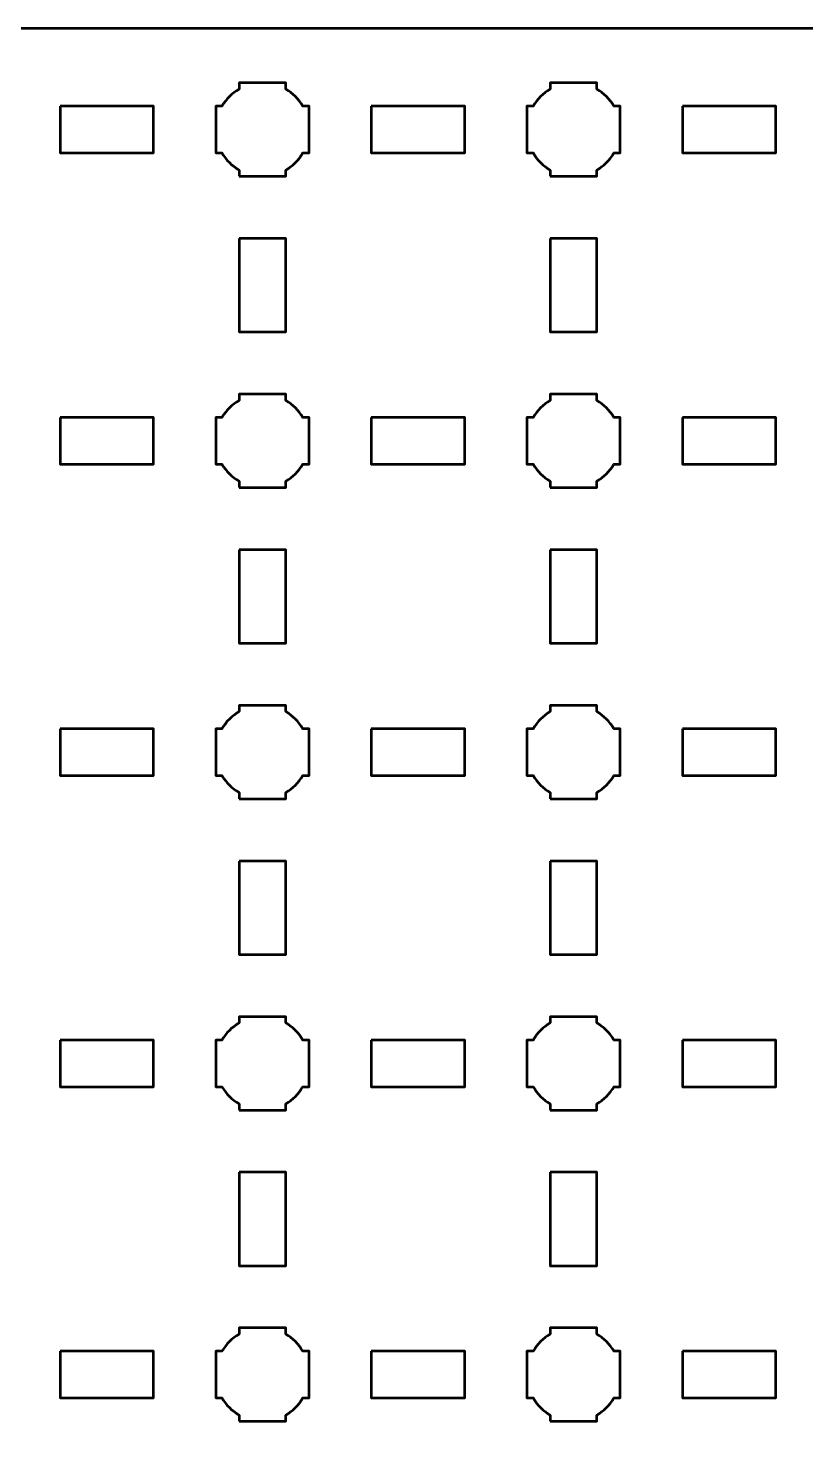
# Model space of a CAD drawing. Header units: centimetres. Extents: x -19.6 to 19.7, y -17.7 to 17.7.
# Drawn here: x 5.5 to 10.49, y 8.52 to 17.65 of the extents above; entities that cross this region are included whole.
import ezdxf

# ---------------------------------------------------------------- set-up
doc = ezdxf.new("R2010")
doc.units = ezdxf.units.CM
doc.header["$MEASUREMENT"] = 0
doc.layers.add('Layer 1', color=7, linetype='Continuous')

msp = doc.modelspace()

# ---------------------------------------------------------------- linework, layer by layer
at = {"layer": 'Layer 1', "lineweight": 53}
for points, knots in [([(-19.14991, 17.65006), (-19.14991, 17.65006), (19.15005, 17.65006), (19.15005, 17.65006), (19.15005, 17.65006), (19.42701, 17.65006), (19.65001, 17.42696), (19.65001, 17.14996), (19.65001, 17.14996), (19.65001, 17.14996), (19.65001, -17.14995), (19.65001, -17.14995), (19.65001, -17.14995), (19.65001, -17.42692), (19.42701, -17.65005), (19.15005, -17.65005), (19.15005, -17.65005), (19.15005, -17.65005), (-19.14991, -17.65005), (-19.14991, -17.65005), (-19.14991, -17.65005), (-19.42691, -17.65005), (-19.65, -17.42692), (-19.65, -17.14995), (-19.65, -17.14995), (-19.65, -17.14995), (-19.65, 17.14996), (-19.65, 17.14996), (-19.65, 17.14996), (-19.65, 17.42696), (-19.42691, 17.65006), (-19.14991, 17.65006)], [0, 0, 0, 0, 0.125, 0.125, 0.125, 0.125, 0.25, 0.25, 0.25, 0.25, 0.375, 0.375, 0.375, 0.375, 0.5, 0.5, 0.5, 0.5, 0.625, 0.625, 0.625, 0.625, 0.75, 0.75, 0.75, 0.75, 0.875, 0.875, 0.875, 0.875, 1, 1, 1, 1]), ([(6.84996, 16.70003), (6.84996, 16.70003), (6.84996, 16.74014), (6.84996, 16.74014), (6.84996, 16.74014), (6.80448, 16.76646), (6.76642, 16.80449), (6.7401, 16.84996), (6.7401, 16.84996), (6.7401, 16.84996), (6.70003, 16.84996), (6.70003, 16.84996), (6.70003, 16.84996), (6.70003, 16.84996), (6.70003, 17.00003), (6.70003, 17.00003), (6.70003, 17.00003), (6.70003, 17.00003), (6.70003, 17.14996), (6.70003, 17.14996), (6.70003, 17.14996), (6.70003, 17.14996), (6.7401, 17.14996), (6.7401, 17.14996), (6.7401, 17.14996), (6.76642, 17.19558), (6.80448, 17.2335), (6.84996, 17.25982), (6.84996, 17.25982), (6.84996, 17.25982), (6.84996, 17.30004), (6.84996, 17.30004), (6.84996, 17.30004), (6.84996, 17.30004), (6.99999, 17.30004), (6.99999, 17.30004), (6.99999, 17.30004), (6.99999, 17.30004), (7.14992, 17.30004), (7.14992, 17.30004), (7.14992, 17.30004), (7.14992, 17.30004), (7.14992, 17.25982), (7.14992, 17.25982), (7.14992, 17.25982), (7.19554, 17.2335), (7.23346, 17.19558), (7.25978, 17.14996), (7.25978, 17.14996), (7.25978, 17.14996), (7.3, 17.14996), (7.3, 17.14996), (7.3, 17.14996), (7.3, 17.14996), (7.3, 17.00003), (7.3, 17.00003), (7.3, 17.00003), (7.3, 17.00003), (7.3, 16.84996), (7.3, 16.84996), (7.3, 16.84996), (7.3, 16.84996), (7.25978, 16.84996), (7.25978, 16.84996), (7.25978, 16.84996), (7.23346, 16.80449), (7.19554, 16.76646), (7.14992, 16.74014), (7.14992, 16.74014), (7.14992, 16.74014), (7.14992, 16.70003), (7.14992, 16.70003), (7.14992, 16.70003), (7.14992, 16.70003), (6.99999, 16.70003), (6.99999, 16.70003), (6.99999, 16.70003), (6.99999, 16.70003), (6.84996, 16.70003), (6.84996, 16.70003)], [0, 0, 0, 0, 0.05, 0.05, 0.05, 0.05, 0.1, 0.1, 0.1, 0.1, 0.15, 0.15, 0.15, 0.15, 0.2, 0.2, 0.2, 0.2, 0.25, 0.25, 0.25, 0.25, 0.3, 0.3, 0.3, 0.3, 0.35, 0.35, 0.35, 0.35, 0.4, 0.4, 0.4, 0.4, 0.45, 0.45, 0.45, 0.45, 0.5, 0.5, 0.5, 0.5, 0.55, 0.55, 0.55, 0.55, 0.6, 0.6, 0.6, 0.6, 0.65, 0.65, 0.65, 0.65, 0.7, 0.7, 0.7, 0.7, 0.75, 0.75, 0.75, 0.75, 0.8, 0.8, 0.8, 0.8, 0.85, 0.85, 0.85, 0.85, 0.9, 0.9, 0.9, 0.9, 0.95, 0.95, 0.95, 0.95, 1, 1, 1, 1]), ([(8.85003, 16.70003), (8.85003, 16.70003), (8.85003, 16.74014), (8.85003, 16.74014), (8.85003, 16.74014), (8.80442, 16.76646), (8.76653, 16.80449), (8.74021, 16.84996), (8.74021, 16.84996), (8.74021, 16.84996), (8.69996, 16.84996), (8.69996, 16.84996), (8.69996, 16.84996), (8.69996, 16.84996), (8.69996, 17.00003), (8.69996, 17.00003), (8.69996, 17.00003), (8.69996, 17.00003), (8.69996, 17.14996), (8.69996, 17.14996), (8.69996, 17.14996), (8.69996, 17.14996), (8.74021, 17.14996), (8.74021, 17.14996), (8.74021, 17.14996), (8.76653, 17.19558), (8.80442, 17.2335), (8.85003, 17.25982), (8.85003, 17.25982), (8.85003, 17.25982), (8.85003, 17.30004), (8.85003, 17.30004), (8.85003, 17.30004), (8.85003, 17.30004), (8.99996, 17.30004), (8.99996, 17.30004), (8.99996, 17.30004), (8.99996, 17.30004), (9.15003, 17.30004), (9.15003, 17.30004), (9.15003, 17.30004), (9.15003, 17.30004), (9.15003, 17.25982), (9.15003, 17.25982), (9.15003, 17.25982), (9.19551, 17.2335), (9.23354, 17.19558), (9.25985, 17.14996), (9.25985, 17.14996), (9.25985, 17.14996), (9.29996, 17.14996), (9.29996, 17.14996), (9.29996, 17.14996), (9.29996, 17.14996), (9.29996, 17.00003), (9.29996, 17.00003), (9.29996, 17.00003), (9.29996, 17.00003), (9.29996, 16.84996), (9.29996, 16.84996), (9.29996, 16.84996), (9.29996, 16.84996), (9.25985, 16.84996), (9.25985, 16.84996), (9.25985, 16.84996), (9.23354, 16.80449), (9.19551, 16.76646), (9.15003, 16.74014), (9.15003, 16.74014), (9.15003, 16.74014), (9.15003, 16.70003), (9.15003, 16.70003), (9.15003, 16.70003), (9.15003, 16.70003), (8.99996, 16.70003), (8.99996, 16.70003), (8.99996, 16.70003), (8.99996, 16.70003), (8.85003, 16.70003), (8.85003, 16.70003)], [0, 0, 0, 0, 0.05, 0.05, 0.05, 0.05, 0.1, 0.1, 0.1, 0.1, 0.15, 0.15, 0.15, 0.15, 0.2, 0.2, 0.2, 0.2, 0.25, 0.25, 0.25, 0.25, 0.3, 0.3, 0.3, 0.3, 0.35, 0.35, 0.35, 0.35, 0.4, 0.4, 0.4, 0.4, 0.45, 0.45, 0.45, 0.45, 0.5, 0.5, 0.5, 0.5, 0.55, 0.55, 0.55, 0.55, 0.6, 0.6, 0.6, 0.6, 0.65, 0.65, 0.65, 0.65, 0.7, 0.7, 0.7, 0.7, 0.75, 0.75, 0.75, 0.75, 0.8, 0.8, 0.8, 0.8, 0.85, 0.85, 0.85, 0.85, 0.9, 0.9, 0.9, 0.9, 0.95, 0.95, 0.95, 0.95, 1, 1, 1, 1]), ([(5.70011, 17.14996), (5.70011, 17.14996), (6.30012, 17.14996), (6.30012, 17.14996), (6.30012, 17.14996), (6.30012, 17.14996), (6.30012, 16.84996), (6.30012, 16.84996), (6.30012, 16.84996), (6.30012, 16.84996), (5.70011, 16.84996), (5.70011, 16.84996), (5.70011, 16.84996), (5.70011, 16.84996), (5.70011, 17.14996), (5.70011, 17.14996)], [0, 0, 0, 0, 0.25, 0.25, 0.25, 0.25, 0.5, 0.5, 0.5, 0.5, 0.75, 0.75, 0.75, 0.75, 1, 1, 1, 1]), ([(7.70005, 17.14996), (7.70005, 17.14996), (8.30005, 17.14996), (8.30005, 17.14996), (8.30005, 17.14996), (8.30005, 17.14996), (8.30005, 16.84996), (8.30005, 16.84996), (8.30005, 16.84996), (8.30005, 16.84996), (7.70005, 16.84996), (7.70005, 16.84996), (7.70005, 16.84996), (7.70005, 16.84996), (7.70005, 17.14996), (7.70005, 17.14996)], [0, 0, 0, 0, 0.25, 0.25, 0.25, 0.25, 0.5, 0.5, 0.5, 0.5, 0.75, 0.75, 0.75, 0.75, 1, 1, 1, 1]), ([(9.70001, 17.14996), (9.70001, 17.14996), (10.30002, 17.14996), (10.30002, 17.14996), (10.30002, 17.14996), (10.30002, 17.14996), (10.30002, 16.84996), (10.30002, 16.84996), (10.30002, 16.84996), (10.30002, 16.84996), (9.70001, 16.84996), (9.70001, 16.84996), (9.70001, 16.84996), (9.70001, 16.84996), (9.70001, 17.14996), (9.70001, 17.14996)], [0, 0, 0, 0, 0.25, 0.25, 0.25, 0.25, 0.5, 0.5, 0.5, 0.5, 0.75, 0.75, 0.75, 0.75, 1, 1, 1, 1]), ([(6.85006, 16.30002), (6.85006, 16.30002), (7.15007, 16.30002), (7.15007, 16.30002), (7.15007, 16.30002), (7.15007, 16.30002), (7.15007, 15.70001), (7.15007, 15.70001), (7.15007, 15.70001), (7.15007, 15.70001), (6.85006, 15.70001), (6.85006, 15.70001), (6.85006, 15.70001), (6.85006, 15.70001), (6.85006, 16.30002), (6.85006, 16.30002)], [0, 0, 0, 0, 0.25, 0.25, 0.25, 0.25, 0.5, 0.5, 0.5, 0.5, 0.75, 0.75, 0.75, 0.75, 1, 1, 1, 1]), ([(8.85003, 16.30002), (8.85003, 16.30002), (9.15003, 16.30002), (9.15003, 16.30002), (9.15003, 16.30002), (9.15003, 16.30002), (9.15003, 15.70001), (9.15003, 15.70001), (9.15003, 15.70001), (9.15003, 15.70001), (8.85003, 15.70001), (8.85003, 15.70001), (8.85003, 15.70001), (8.85003, 15.70001), (8.85003, 16.30002), (8.85003, 16.30002)], [0, 0, 0, 0, 0.25, 0.25, 0.25, 0.25, 0.5, 0.5, 0.5, 0.5, 0.75, 0.75, 0.75, 0.75, 1, 1, 1, 1]), ([(6.84996, 14.69996), (6.84996, 14.69996), (6.84996, 14.74021), (6.84996, 14.74021), (6.84996, 14.74021), (6.80448, 14.76653), (6.76642, 14.80456), (6.7401, 14.85003), (6.7401, 14.85003), (6.7401, 14.85003), (6.70003, 14.85003), (6.70003, 14.85003), (6.70003, 14.85003), (6.70003, 14.85003), (6.70003, 14.99996), (6.70003, 14.99996), (6.70003, 14.99996), (6.70003, 14.99996), (6.70003, 15.15003), (6.70003, 15.15003), (6.70003, 15.15003), (6.70003, 15.15003), (6.7401, 15.15003), (6.7401, 15.15003), (6.7401, 15.15003), (6.76642, 15.1955), (6.80448, 15.23353), (6.84996, 15.25985), (6.84996, 15.25985), (6.84996, 15.25985), (6.84996, 15.29996), (6.84996, 15.29996), (6.84996, 15.29996), (6.84996, 15.29996), (6.99999, 15.29996), (6.99999, 15.29996), (6.99999, 15.29996), (6.99999, 15.29996), (7.14992, 15.29996), (7.14992, 15.29996), (7.14992, 15.29996), (7.14992, 15.29996), (7.14992, 15.25985), (7.14992, 15.25985), (7.14992, 15.25985), (7.19554, 15.23353), (7.23346, 15.1955), (7.25978, 15.15003), (7.25978, 15.15003), (7.25978, 15.15003), (7.3, 15.15003), (7.3, 15.15003), (7.3, 15.15003), (7.3, 15.15003), (7.3, 14.99996), (7.3, 14.99996), (7.3, 14.99996), (7.3, 14.99996), (7.3, 14.85003), (7.3, 14.85003), (7.3, 14.85003), (7.3, 14.85003), (7.25978, 14.85003), (7.25978, 14.85003), (7.25978, 14.85003), (7.23346, 14.80456), (7.19554, 14.76653), (7.14992, 14.74021), (7.14992, 14.74021), (7.14992, 14.74021), (7.14992, 14.69996), (7.14992, 14.69996), (7.14992, 14.69996), (7.14992, 14.69996), (6.99999, 14.69996), (6.99999, 14.69996), (6.99999, 14.69996), (6.99999, 14.69996), (6.84996, 14.69996), (6.84996, 14.69996)], [0, 0, 0, 0, 0.05, 0.05, 0.05, 0.05, 0.1, 0.1, 0.1, 0.1, 0.15, 0.15, 0.15, 0.15, 0.2, 0.2, 0.2, 0.2, 0.25, 0.25, 0.25, 0.25, 0.3, 0.3, 0.3, 0.3, 0.35, 0.35, 0.35, 0.35, 0.4, 0.4, 0.4, 0.4, 0.45, 0.45, 0.45, 0.45, 0.5, 0.5, 0.5, 0.5, 0.55, 0.55, 0.55, 0.55, 0.6, 0.6, 0.6, 0.6, 0.65, 0.65, 0.65, 0.65, 0.7, 0.7, 0.7, 0.7, 0.75, 0.75, 0.75, 0.75, 0.8, 0.8, 0.8, 0.8, 0.85, 0.85, 0.85, 0.85, 0.9, 0.9, 0.9, 0.9, 0.95, 0.95, 0.95, 0.95, 1, 1, 1, 1]), ([(8.85003, 14.69996), (8.85003, 14.69996), (8.85003, 14.74021), (8.85003, 14.74021), (8.85003, 14.74021), (8.80442, 14.76653), (8.76653, 14.80456), (8.74021, 14.85003), (8.74021, 14.85003), (8.74021, 14.85003), (8.69996, 14.85003), (8.69996, 14.85003), (8.69996, 14.85003), (8.69996, 14.85003), (8.69996, 14.99996), (8.69996, 14.99996), (8.69996, 14.99996), (8.69996, 14.99996), (8.69996, 15.15003), (8.69996, 15.15003), (8.69996, 15.15003), (8.69996, 15.15003), (8.74021, 15.15003), (8.74021, 15.15003), (8.74021, 15.15003), (8.76653, 15.1955), (8.80442, 15.23353), (8.85003, 15.25985), (8.85003, 15.25985), (8.85003, 15.25985), (8.85003, 15.29996), (8.85003, 15.29996), (8.85003, 15.29996), (8.85003, 15.29996), (8.99996, 15.29996), (8.99996, 15.29996), (8.99996, 15.29996), (8.99996, 15.29996), (9.15003, 15.29996), (9.15003, 15.29996), (9.15003, 15.29996), (9.15003, 15.29996), (9.15003, 15.25985), (9.15003, 15.25985), (9.15003, 15.25985), (9.19551, 15.23353), (9.23354, 15.1955), (9.25985, 15.15003), (9.25985, 15.15003), (9.25985, 15.15003), (9.29996, 15.15003), (9.29996, 15.15003), (9.29996, 15.15003), (9.29996, 15.15003), (9.29996, 14.99996), (9.29996, 14.99996), (9.29996, 14.99996), (9.29996, 14.99996), (9.29996, 14.85003), (9.29996, 14.85003), (9.29996, 14.85003), (9.29996, 14.85003), (9.25985, 14.85003), (9.25985, 14.85003), (9.25985, 14.85003), (9.23354, 14.80456), (9.19551, 14.76653), (9.15003, 14.74021), (9.15003, 14.74021), (9.15003, 14.74021), (9.15003, 14.69996), (9.15003, 14.69996), (9.15003, 14.69996), (9.15003, 14.69996), (8.99996, 14.69996), (8.99996, 14.69996), (8.99996, 14.69996), (8.99996, 14.69996), (8.85003, 14.69996), (8.85003, 14.69996)], [0, 0, 0, 0, 0.05, 0.05, 0.05, 0.05, 0.1, 0.1, 0.1, 0.1, 0.15, 0.15, 0.15, 0.15, 0.2, 0.2, 0.2, 0.2, 0.25, 0.25, 0.25, 0.25, 0.3, 0.3, 0.3, 0.3, 0.35, 0.35, 0.35, 0.35, 0.4, 0.4, 0.4, 0.4, 0.45, 0.45, 0.45, 0.45, 0.5, 0.5, 0.5, 0.5, 0.55, 0.55, 0.55, 0.55, 0.6, 0.6, 0.6, 0.6, 0.65, 0.65, 0.65, 0.65, 0.7, 0.7, 0.7, 0.7, 0.75, 0.75, 0.75, 0.75, 0.8, 0.8, 0.8, 0.8, 0.85, 0.85, 0.85, 0.85, 0.9, 0.9, 0.9, 0.9, 0.95, 0.95, 0.95, 0.95, 1, 1, 1, 1]), ([(5.70011, 15.15003), (5.70011, 15.15003), (6.30012, 15.15003), (6.30012, 15.15003), (6.30012, 15.15003), (6.30012, 15.15003), (6.30012, 14.85003), (6.30012, 14.85003), (6.30012, 14.85003), (6.30012, 14.85003), (5.70011, 14.85003), (5.70011, 14.85003), (5.70011, 14.85003), (5.70011, 14.85003), (5.70011, 15.15003), (5.70011, 15.15003)], [0, 0, 0, 0, 0.25, 0.25, 0.25, 0.25, 0.5, 0.5, 0.5, 0.5, 0.75, 0.75, 0.75, 0.75, 1, 1, 1, 1]), ([(7.70005, 15.15003), (7.70005, 15.15003), (8.30005, 15.15003), (8.30005, 15.15003), (8.30005, 15.15003), (8.30005, 15.15003), (8.30005, 14.85003), (8.30005, 14.85003), (8.30005, 14.85003), (8.30005, 14.85003), (7.70005, 14.85003), (7.70005, 14.85003), (7.70005, 14.85003), (7.70005, 14.85003), (7.70005, 15.15003), (7.70005, 15.15003)], [0, 0, 0, 0, 0.25, 0.25, 0.25, 0.25, 0.5, 0.5, 0.5, 0.5, 0.75, 0.75, 0.75, 0.75, 1, 1, 1, 1]), ([(9.70001, 15.15003), (9.70001, 15.15003), (10.30002, 15.15003), (10.30002, 15.15003), (10.30002, 15.15003), (10.30002, 15.15003), (10.30002, 14.85003), (10.30002, 14.85003), (10.30002, 14.85003), (10.30002, 14.85003), (9.70001, 14.85003), (9.70001, 14.85003), (9.70001, 14.85003), (9.70001, 14.85003), (9.70001, 15.15003), (9.70001, 15.15003)], [0, 0, 0, 0, 0.25, 0.25, 0.25, 0.25, 0.5, 0.5, 0.5, 0.5, 0.75, 0.75, 0.75, 0.75, 1, 1, 1, 1]), ([(6.85006, 14.30005), (6.85006, 14.30005), (7.15007, 14.30005), (7.15007, 14.30005), (7.15007, 14.30005), (7.15007, 14.30005), (7.15007, 13.70004), (7.15007, 13.70004), (7.15007, 13.70004), (7.15007, 13.70004), (6.85006, 13.70004), (6.85006, 13.70004), (6.85006, 13.70004), (6.85006, 13.70004), (6.85006, 14.30005), (6.85006, 14.30005)], [0, 0, 0, 0, 0.25, 0.25, 0.25, 0.25, 0.5, 0.5, 0.5, 0.5, 0.75, 0.75, 0.75, 0.75, 1, 1, 1, 1]), ([(8.85003, 14.30005), (8.85003, 14.30005), (9.15003, 14.30005), (9.15003, 14.30005), (9.15003, 14.30005), (9.15003, 14.30005), (9.15003, 13.70004), (9.15003, 13.70004), (9.15003, 13.70004), (9.15003, 13.70004), (8.85003, 13.70004), (8.85003, 13.70004), (8.85003, 13.70004), (8.85003, 13.70004), (8.85003, 14.30005), (8.85003, 14.30005)], [0, 0, 0, 0, 0.25, 0.25, 0.25, 0.25, 0.5, 0.5, 0.5, 0.5, 0.75, 0.75, 0.75, 0.75, 1, 1, 1, 1]), ([(6.84996, 12.70002), (6.84996, 12.70002), (6.84996, 12.7401), (6.84996, 12.7401), (6.84996, 12.7401), (6.80448, 12.76656), (6.76642, 12.80448), (6.7401, 12.8501), (6.7401, 12.8501), (6.7401, 12.8501), (6.70003, 12.8501), (6.70003, 12.8501), (6.70003, 12.8501), (6.70003, 12.8501), (6.70003, 13.00003), (6.70003, 13.00003), (6.70003, 13.00003), (6.70003, 13.00003), (6.70003, 13.1501), (6.70003, 13.1501), (6.70003, 13.1501), (6.70003, 13.1501), (6.7401, 13.1501), (6.7401, 13.1501), (6.7401, 13.1501), (6.76642, 13.19557), (6.80448, 13.2336), (6.84996, 13.25992), (6.84996, 13.25992), (6.84996, 13.25992), (6.84996, 13.30003), (6.84996, 13.30003), (6.84996, 13.30003), (6.84996, 13.30003), (6.99999, 13.30003), (6.99999, 13.30003), (6.99999, 13.30003), (6.99999, 13.30003), (7.14992, 13.30003), (7.14992, 13.30003), (7.14992, 13.30003), (7.14992, 13.30003), (7.14992, 13.25992), (7.14992, 13.25992), (7.14992, 13.25992), (7.19554, 13.2336), (7.23346, 13.19557), (7.25978, 13.1501), (7.25978, 13.1501), (7.25978, 13.1501), (7.3, 13.1501), (7.3, 13.1501), (7.3, 13.1501), (7.3, 13.1501), (7.3, 13.00003), (7.3, 13.00003), (7.3, 13.00003), (7.3, 13.00003), (7.3, 12.8501), (7.3, 12.8501), (7.3, 12.8501), (7.3, 12.8501), (7.25978, 12.8501), (7.25978, 12.8501), (7.25978, 12.8501), (7.23346, 12.80448), (7.19554, 12.76656), (7.14992, 12.7401), (7.14992, 12.7401), (7.14992, 12.7401), (7.14992, 12.70002), (7.14992, 12.70002), (7.14992, 12.70002), (7.14992, 12.70002), (6.99999, 12.70002), (6.99999, 12.70002), (6.99999, 12.70002), (6.99999, 12.70002), (6.84996, 12.70002), (6.84996, 12.70002)], [0, 0, 0, 0, 0.05, 0.05, 0.05, 0.05, 0.1, 0.1, 0.1, 0.1, 0.15, 0.15, 0.15, 0.15, 0.2, 0.2, 0.2, 0.2, 0.25, 0.25, 0.25, 0.25, 0.3, 0.3, 0.3, 0.3, 0.35, 0.35, 0.35, 0.35, 0.4, 0.4, 0.4, 0.4, 0.45, 0.45, 0.45, 0.45, 0.5, 0.5, 0.5, 0.5, 0.55, 0.55, 0.55, 0.55, 0.6, 0.6, 0.6, 0.6, 0.65, 0.65, 0.65, 0.65, 0.7, 0.7, 0.7, 0.7, 0.75, 0.75, 0.75, 0.75, 0.8, 0.8, 0.8, 0.8, 0.85, 0.85, 0.85, 0.85, 0.9, 0.9, 0.9, 0.9, 0.95, 0.95, 0.95, 0.95, 1, 1, 1, 1]), ([(8.85003, 12.70002), (8.85003, 12.70002), (8.85003, 12.7401), (8.85003, 12.7401), (8.85003, 12.7401), (8.80442, 12.76656), (8.76653, 12.80448), (8.74021, 12.8501), (8.74021, 12.8501), (8.74021, 12.8501), (8.69996, 12.8501), (8.69996, 12.8501), (8.69996, 12.8501), (8.69996, 12.8501), (8.69996, 13.00003), (8.69996, 13.00003), (8.69996, 13.00003), (8.69996, 13.00003), (8.69996, 13.1501), (8.69996, 13.1501), (8.69996, 13.1501), (8.69996, 13.1501), (8.74021, 13.1501), (8.74021, 13.1501), (8.74021, 13.1501), (8.76653, 13.19557), (8.80442, 13.2336), (8.85003, 13.25992), (8.85003, 13.25992), (8.85003, 13.25992), (8.85003, 13.30003), (8.85003, 13.30003), (8.85003, 13.30003), (8.85003, 13.30003), (8.99996, 13.30003), (8.99996, 13.30003), (8.99996, 13.30003), (8.99996, 13.30003), (9.15003, 13.30003), (9.15003, 13.30003), (9.15003, 13.30003), (9.15003, 13.30003), (9.15003, 13.25992), (9.15003, 13.25992), (9.15003, 13.25992), (9.19551, 13.2336), (9.23354, 13.19557), (9.25985, 13.1501), (9.25985, 13.1501), (9.25985, 13.1501), (9.29996, 13.1501), (9.29996, 13.1501), (9.29996, 13.1501), (9.29996, 13.1501), (9.29996, 13.00003), (9.29996, 13.00003), (9.29996, 13.00003), (9.29996, 13.00003), (9.29996, 12.8501), (9.29996, 12.8501), (9.29996, 12.8501), (9.29996, 12.8501), (9.25985, 12.8501), (9.25985, 12.8501), (9.25985, 12.8501), (9.23354, 12.80448), (9.19551, 12.76656), (9.15003, 12.7401), (9.15003, 12.7401), (9.15003, 12.7401), (9.15003, 12.70002), (9.15003, 12.70002), (9.15003, 12.70002), (9.15003, 12.70002), (8.99996, 12.70002), (8.99996, 12.70002), (8.99996, 12.70002), (8.99996, 12.70002), (8.85003, 12.70002), (8.85003, 12.70002)], [0, 0, 0, 0, 0.05, 0.05, 0.05, 0.05, 0.1, 0.1, 0.1, 0.1, 0.15, 0.15, 0.15, 0.15, 0.2, 0.2, 0.2, 0.2, 0.25, 0.25, 0.25, 0.25, 0.3, 0.3, 0.3, 0.3, 0.35, 0.35, 0.35, 0.35, 0.4, 0.4, 0.4, 0.4, 0.45, 0.45, 0.45, 0.45, 0.5, 0.5, 0.5, 0.5, 0.55, 0.55, 0.55, 0.55, 0.6, 0.6, 0.6, 0.6, 0.65, 0.65, 0.65, 0.65, 0.7, 0.7, 0.7, 0.7, 0.75, 0.75, 0.75, 0.75, 0.8, 0.8, 0.8, 0.8, 0.85, 0.85, 0.85, 0.85, 0.9, 0.9, 0.9, 0.9, 0.95, 0.95, 0.95, 0.95, 1, 1, 1, 1]), ([(5.70011, 13.1501), (5.70011, 13.1501), (6.30012, 13.1501), (6.30012, 13.1501), (6.30012, 13.1501), (6.30012, 13.1501), (6.30012, 12.8501), (6.30012, 12.8501), (6.30012, 12.8501), (6.30012, 12.8501), (5.70011, 12.8501), (5.70011, 12.8501), (5.70011, 12.8501), (5.70011, 12.8501), (5.70011, 13.1501), (5.70011, 13.1501)], [0, 0, 0, 0, 0.25, 0.25, 0.25, 0.25, 0.5, 0.5, 0.5, 0.5, 0.75, 0.75, 0.75, 0.75, 1, 1, 1, 1]), ([(7.70005, 13.1501), (7.70005, 13.1501), (8.30005, 13.1501), (8.30005, 13.1501), (8.30005, 13.1501), (8.30005, 13.1501), (8.30005, 12.8501), (8.30005, 12.8501), (8.30005, 12.8501), (8.30005, 12.8501), (7.70005, 12.8501), (7.70005, 12.8501), (7.70005, 12.8501), (7.70005, 12.8501), (7.70005, 13.1501), (7.70005, 13.1501)], [0, 0, 0, 0, 0.25, 0.25, 0.25, 0.25, 0.5, 0.5, 0.5, 0.5, 0.75, 0.75, 0.75, 0.75, 1, 1, 1, 1]), ([(9.70001, 13.1501), (9.70001, 13.1501), (10.30002, 13.1501), (10.30002, 13.1501), (10.30002, 13.1501), (10.30002, 13.1501), (10.30002, 12.8501), (10.30002, 12.8501), (10.30002, 12.8501), (10.30002, 12.8501), (9.70001, 12.8501), (9.70001, 12.8501), (9.70001, 12.8501), (9.70001, 12.8501), (9.70001, 13.1501), (9.70001, 13.1501)], [0, 0, 0, 0, 0.25, 0.25, 0.25, 0.25, 0.5, 0.5, 0.5, 0.5, 0.75, 0.75, 0.75, 0.75, 1, 1, 1, 1]), ([(6.85006, 12.29997), (6.85006, 12.29997), (7.15007, 12.29997), (7.15007, 12.29997), (7.15007, 12.29997), (7.15007, 12.29997), (7.15007, 11.69997), (7.15007, 11.69997), (7.15007, 11.69997), (7.15007, 11.69997), (6.85006, 11.69997), (6.85006, 11.69997), (6.85006, 11.69997), (6.85006, 11.69997), (6.85006, 12.29997), (6.85006, 12.29997)], [0, 0, 0, 0, 0.25, 0.25, 0.25, 0.25, 0.5, 0.5, 0.5, 0.5, 0.75, 0.75, 0.75, 0.75, 1, 1, 1, 1]), ([(8.85003, 12.29997), (8.85003, 12.29997), (9.15003, 12.29997), (9.15003, 12.29997), (9.15003, 12.29997), (9.15003, 12.29997), (9.15003, 11.69997), (9.15003, 11.69997), (9.15003, 11.69997), (9.15003, 11.69997), (8.85003, 11.69997), (8.85003, 11.69997), (8.85003, 11.69997), (8.85003, 11.69997), (8.85003, 12.29997), (8.85003, 12.29997)], [0, 0, 0, 0, 0.25, 0.25, 0.25, 0.25, 0.5, 0.5, 0.5, 0.5, 0.75, 0.75, 0.75, 0.75, 1, 1, 1, 1]), ([(6.84996, 10.70006), (6.84996, 10.70006), (6.84996, 10.74017), (6.84996, 10.74017), (6.84996, 10.74017), (6.80448, 10.76648), (6.76642, 10.80451), (6.7401, 10.84999), (6.7401, 10.84999), (6.7401, 10.84999), (6.70003, 10.84999), (6.70003, 10.84999), (6.70003, 10.84999), (6.70003, 10.84999), (6.70003, 11.00006), (6.70003, 11.00006), (6.70003, 11.00006), (6.70003, 11.00006), (6.70003, 11.14999), (6.70003, 11.14999), (6.70003, 11.14999), (6.70003, 11.14999), (6.7401, 11.14999), (6.7401, 11.14999), (6.7401, 11.14999), (6.76642, 11.1956), (6.80448, 11.23349), (6.84996, 11.25981), (6.84996, 11.25981), (6.84996, 11.25981), (6.84996, 11.30006), (6.84996, 11.30006), (6.84996, 11.30006), (6.84996, 11.30006), (6.99999, 11.30006), (6.99999, 11.30006), (6.99999, 11.30006), (6.99999, 11.30006), (7.14992, 11.30006), (7.14992, 11.30006), (7.14992, 11.30006), (7.14992, 11.30006), (7.14992, 11.25981), (7.14992, 11.25981), (7.14992, 11.25981), (7.19554, 11.23349), (7.23346, 11.1956), (7.25978, 11.14999), (7.25978, 11.14999), (7.25978, 11.14999), (7.3, 11.14999), (7.3, 11.14999), (7.3, 11.14999), (7.3, 11.14999), (7.3, 11.00006), (7.3, 11.00006), (7.3, 11.00006), (7.3, 11.00006), (7.3, 10.84999), (7.3, 10.84999), (7.3, 10.84999), (7.3, 10.84999), (7.25978, 10.84999), (7.25978, 10.84999), (7.25978, 10.84999), (7.23346, 10.80451), (7.19554, 10.76648), (7.14992, 10.74017), (7.14992, 10.74017), (7.14992, 10.74017), (7.14992, 10.70006), (7.14992, 10.70006), (7.14992, 10.70006), (7.14992, 10.70006), (6.99999, 10.70006), (6.99999, 10.70006), (6.99999, 10.70006), (6.99999, 10.70006), (6.84996, 10.70006), (6.84996, 10.70006)], [0, 0, 0, 0, 0.05, 0.05, 0.05, 0.05, 0.1, 0.1, 0.1, 0.1, 0.15, 0.15, 0.15, 0.15, 0.2, 0.2, 0.2, 0.2, 0.25, 0.25, 0.25, 0.25, 0.3, 0.3, 0.3, 0.3, 0.35, 0.35, 0.35, 0.35, 0.4, 0.4, 0.4, 0.4, 0.45, 0.45, 0.45, 0.45, 0.5, 0.5, 0.5, 0.5, 0.55, 0.55, 0.55, 0.55, 0.6, 0.6, 0.6, 0.6, 0.65, 0.65, 0.65, 0.65, 0.7, 0.7, 0.7, 0.7, 0.75, 0.75, 0.75, 0.75, 0.8, 0.8, 0.8, 0.8, 0.85, 0.85, 0.85, 0.85, 0.9, 0.9, 0.9, 0.9, 0.95, 0.95, 0.95, 0.95, 1, 1, 1, 1]), ([(8.85003, 10.70006), (8.85003, 10.70006), (8.85003, 10.74017), (8.85003, 10.74017), (8.85003, 10.74017), (8.80442, 10.76648), (8.76653, 10.80451), (8.74021, 10.84999), (8.74021, 10.84999), (8.74021, 10.84999), (8.69996, 10.84999), (8.69996, 10.84999), (8.69996, 10.84999), (8.69996, 10.84999), (8.69996, 11.00006), (8.69996, 11.00006), (8.69996, 11.00006), (8.69996, 11.00006), (8.69996, 11.14999), (8.69996, 11.14999), (8.69996, 11.14999), (8.69996, 11.14999), (8.74021, 11.14999), (8.74021, 11.14999), (8.74021, 11.14999), (8.76653, 11.1956), (8.80442, 11.23349), (8.85003, 11.25981), (8.85003, 11.25981), (8.85003, 11.25981), (8.85003, 11.30006), (8.85003, 11.30006), (8.85003, 11.30006), (8.85003, 11.30006), (8.99996, 11.30006), (8.99996, 11.30006), (8.99996, 11.30006), (8.99996, 11.30006), (9.15003, 11.30006), (9.15003, 11.30006), (9.15003, 11.30006), (9.15003, 11.30006), (9.15003, 11.25981), (9.15003, 11.25981), (9.15003, 11.25981), (9.19551, 11.23349), (9.23354, 11.1956), (9.25985, 11.14999), (9.25985, 11.14999), (9.25985, 11.14999), (9.29996, 11.14999), (9.29996, 11.14999), (9.29996, 11.14999), (9.29996, 11.14999), (9.29996, 11.00006), (9.29996, 11.00006), (9.29996, 11.00006), (9.29996, 11.00006), (9.29996, 10.84999), (9.29996, 10.84999), (9.29996, 10.84999), (9.29996, 10.84999), (9.25985, 10.84999), (9.25985, 10.84999), (9.25985, 10.84999), (9.23354, 10.80451), (9.19551, 10.76648), (9.15003, 10.74017), (9.15003, 10.74017), (9.15003, 10.74017), (9.15003, 10.70006), (9.15003, 10.70006), (9.15003, 10.70006), (9.15003, 10.70006), (8.99996, 10.70006), (8.99996, 10.70006), (8.99996, 10.70006), (8.99996, 10.70006), (8.85003, 10.70006), (8.85003, 10.70006)], [0, 0, 0, 0, 0.05, 0.05, 0.05, 0.05, 0.1, 0.1, 0.1, 0.1, 0.15, 0.15, 0.15, 0.15, 0.2, 0.2, 0.2, 0.2, 0.25, 0.25, 0.25, 0.25, 0.3, 0.3, 0.3, 0.3, 0.35, 0.35, 0.35, 0.35, 0.4, 0.4, 0.4, 0.4, 0.45, 0.45, 0.45, 0.45, 0.5, 0.5, 0.5, 0.5, 0.55, 0.55, 0.55, 0.55, 0.6, 0.6, 0.6, 0.6, 0.65, 0.65, 0.65, 0.65, 0.7, 0.7, 0.7, 0.7, 0.75, 0.75, 0.75, 0.75, 0.8, 0.8, 0.8, 0.8, 0.85, 0.85, 0.85, 0.85, 0.9, 0.9, 0.9, 0.9, 0.95, 0.95, 0.95, 0.95, 1, 1, 1, 1]), ([(5.70011, 11.14999), (5.70011, 11.14999), (6.30012, 11.14999), (6.30012, 11.14999), (6.30012, 11.14999), (6.30012, 11.14999), (6.30012, 10.84999), (6.30012, 10.84999), (6.30012, 10.84999), (6.30012, 10.84999), (5.70011, 10.84999), (5.70011, 10.84999), (5.70011, 10.84999), (5.70011, 10.84999), (5.70011, 11.14999), (5.70011, 11.14999)], [0, 0, 0, 0, 0.25, 0.25, 0.25, 0.25, 0.5, 0.5, 0.5, 0.5, 0.75, 0.75, 0.75, 0.75, 1, 1, 1, 1]), ([(7.70005, 11.14999), (7.70005, 11.14999), (8.30005, 11.14999), (8.30005, 11.14999), (8.30005, 11.14999), (8.30005, 11.14999), (8.30005, 10.84999), (8.30005, 10.84999), (8.30005, 10.84999), (8.30005, 10.84999), (7.70005, 10.84999), (7.70005, 10.84999), (7.70005, 10.84999), (7.70005, 10.84999), (7.70005, 11.14999), (7.70005, 11.14999)], [0, 0, 0, 0, 0.25, 0.25, 0.25, 0.25, 0.5, 0.5, 0.5, 0.5, 0.75, 0.75, 0.75, 0.75, 1, 1, 1, 1]), ([(9.70001, 11.14999), (9.70001, 11.14999), (10.30002, 11.14999), (10.30002, 11.14999), (10.30002, 11.14999), (10.30002, 11.14999), (10.30002, 10.84999), (10.30002, 10.84999), (10.30002, 10.84999), (10.30002, 10.84999), (9.70001, 10.84999), (9.70001, 10.84999), (9.70001, 10.84999), (9.70001, 10.84999), (9.70001, 11.14999), (9.70001, 11.14999)], [0, 0, 0, 0, 0.25, 0.25, 0.25, 0.25, 0.5, 0.5, 0.5, 0.5, 0.75, 0.75, 0.75, 0.75, 1, 1, 1, 1]), ([(6.85006, 10.30001), (6.85006, 10.30001), (7.15007, 10.30001), (7.15007, 10.30001), (7.15007, 10.30001), (7.15007, 10.30001), (7.15007, 9.7), (7.15007, 9.7), (7.15007, 9.7), (7.15007, 9.7), (6.85006, 9.7), (6.85006, 9.7), (6.85006, 9.7), (6.85006, 9.7), (6.85006, 10.30001), (6.85006, 10.30001)], [0, 0, 0, 0, 0.25, 0.25, 0.25, 0.25, 0.5, 0.5, 0.5, 0.5, 0.75, 0.75, 0.75, 0.75, 1, 1, 1, 1]), ([(8.85003, 10.30001), (8.85003, 10.30001), (9.15003, 10.30001), (9.15003, 10.30001), (9.15003, 10.30001), (9.15003, 10.30001), (9.15003, 9.7), (9.15003, 9.7), (9.15003, 9.7), (9.15003, 9.7), (8.85003, 9.7), (8.85003, 9.7), (8.85003, 9.7), (8.85003, 9.7), (8.85003, 10.30001), (8.85003, 10.30001)], [0, 0, 0, 0, 0.25, 0.25, 0.25, 0.25, 0.5, 0.5, 0.5, 0.5, 0.75, 0.75, 0.75, 0.75, 1, 1, 1, 1]), ([(6.84996, 8.69998), (6.84996, 8.69998), (6.84996, 8.74024), (6.84996, 8.74024), (6.84996, 8.74024), (6.80448, 8.76655), (6.76642, 8.80444), (6.7401, 8.85005), (6.7401, 8.85005), (6.7401, 8.85005), (6.70003, 8.85005), (6.70003, 8.85005), (6.70003, 8.85005), (6.70003, 8.85005), (6.70003, 8.99999), (6.70003, 8.99999), (6.70003, 8.99999), (6.70003, 8.99999), (6.70003, 9.15006), (6.70003, 9.15006), (6.70003, 9.15006), (6.70003, 9.15006), (6.7401, 9.15006), (6.7401, 9.15006), (6.7401, 9.15006), (6.76642, 9.19553), (6.80448, 9.23356), (6.84996, 9.25988), (6.84996, 9.25988), (6.84996, 9.25988), (6.84996, 9.29999), (6.84996, 9.29999), (6.84996, 9.29999), (6.84996, 9.29999), (6.99999, 9.29999), (6.99999, 9.29999), (6.99999, 9.29999), (6.99999, 9.29999), (7.14992, 9.29999), (7.14992, 9.29999), (7.14992, 9.29999), (7.14992, 9.29999), (7.14992, 9.25988), (7.14992, 9.25988), (7.14992, 9.25988), (7.19554, 9.23356), (7.23346, 9.19553), (7.25978, 9.15006), (7.25978, 9.15006), (7.25978, 9.15006), (7.3, 9.15006), (7.3, 9.15006), (7.3, 9.15006), (7.3, 9.15006), (7.3, 8.99999), (7.3, 8.99999), (7.3, 8.99999), (7.3, 8.99999), (7.3, 8.85005), (7.3, 8.85005), (7.3, 8.85005), (7.3, 8.85005), (7.25978, 8.85005), (7.25978, 8.85005), (7.25978, 8.85005), (7.23346, 8.80444), (7.19554, 8.76655), (7.14992, 8.74024), (7.14992, 8.74024), (7.14992, 8.74024), (7.14992, 8.69998), (7.14992, 8.69998), (7.14992, 8.69998), (7.14992, 8.69998), (6.99999, 8.69998), (6.99999, 8.69998), (6.99999, 8.69998), (6.99999, 8.69998), (6.84996, 8.69998), (6.84996, 8.69998)], [0, 0, 0, 0, 0.05, 0.05, 0.05, 0.05, 0.1, 0.1, 0.1, 0.1, 0.15, 0.15, 0.15, 0.15, 0.2, 0.2, 0.2, 0.2, 0.25, 0.25, 0.25, 0.25, 0.3, 0.3, 0.3, 0.3, 0.35, 0.35, 0.35, 0.35, 0.4, 0.4, 0.4, 0.4, 0.45, 0.45, 0.45, 0.45, 0.5, 0.5, 0.5, 0.5, 0.55, 0.55, 0.55, 0.55, 0.6, 0.6, 0.6, 0.6, 0.65, 0.65, 0.65, 0.65, 0.7, 0.7, 0.7, 0.7, 0.75, 0.75, 0.75, 0.75, 0.8, 0.8, 0.8, 0.8, 0.85, 0.85, 0.85, 0.85, 0.9, 0.9, 0.9, 0.9, 0.95, 0.95, 0.95, 0.95, 1, 1, 1, 1]), ([(8.85003, 8.69998), (8.85003, 8.69998), (8.85003, 8.74024), (8.85003, 8.74024), (8.85003, 8.74024), (8.80442, 8.76655), (8.76653, 8.80444), (8.74021, 8.85005), (8.74021, 8.85005), (8.74021, 8.85005), (8.69996, 8.85005), (8.69996, 8.85005), (8.69996, 8.85005), (8.69996, 8.85005), (8.69996, 8.99999), (8.69996, 8.99999), (8.69996, 8.99999), (8.69996, 8.99999), (8.69996, 9.15006), (8.69996, 9.15006), (8.69996, 9.15006), (8.69996, 9.15006), (8.74021, 9.15006), (8.74021, 9.15006), (8.74021, 9.15006), (8.76653, 9.19553), (8.80442, 9.23356), (8.85003, 9.25988), (8.85003, 9.25988), (8.85003, 9.25988), (8.85003, 9.29999), (8.85003, 9.29999), (8.85003, 9.29999), (8.85003, 9.29999), (8.99996, 9.29999), (8.99996, 9.29999), (8.99996, 9.29999), (8.99996, 9.29999), (9.15003, 9.29999), (9.15003, 9.29999), (9.15003, 9.29999), (9.15003, 9.29999), (9.15003, 9.25988), (9.15003, 9.25988), (9.15003, 9.25988), (9.19551, 9.23356), (9.23354, 9.19553), (9.25985, 9.15006), (9.25985, 9.15006), (9.25985, 9.15006), (9.29996, 9.15006), (9.29996, 9.15006), (9.29996, 9.15006), (9.29996, 9.15006), (9.29996, 8.99999), (9.29996, 8.99999), (9.29996, 8.99999), (9.29996, 8.99999), (9.29996, 8.85005), (9.29996, 8.85005), (9.29996, 8.85005), (9.29996, 8.85005), (9.25985, 8.85005), (9.25985, 8.85005), (9.25985, 8.85005), (9.23354, 8.80444), (9.19551, 8.76655), (9.15003, 8.74024), (9.15003, 8.74024), (9.15003, 8.74024), (9.15003, 8.69998), (9.15003, 8.69998), (9.15003, 8.69998), (9.15003, 8.69998), (8.99996, 8.69998), (8.99996, 8.69998), (8.99996, 8.69998), (8.99996, 8.69998), (8.85003, 8.69998), (8.85003, 8.69998)], [0, 0, 0, 0, 0.05, 0.05, 0.05, 0.05, 0.1, 0.1, 0.1, 0.1, 0.15, 0.15, 0.15, 0.15, 0.2, 0.2, 0.2, 0.2, 0.25, 0.25, 0.25, 0.25, 0.3, 0.3, 0.3, 0.3, 0.35, 0.35, 0.35, 0.35, 0.4, 0.4, 0.4, 0.4, 0.45, 0.45, 0.45, 0.45, 0.5, 0.5, 0.5, 0.5, 0.55, 0.55, 0.55, 0.55, 0.6, 0.6, 0.6, 0.6, 0.65, 0.65, 0.65, 0.65, 0.7, 0.7, 0.7, 0.7, 0.75, 0.75, 0.75, 0.75, 0.8, 0.8, 0.8, 0.8, 0.85, 0.85, 0.85, 0.85, 0.9, 0.9, 0.9, 0.9, 0.95, 0.95, 0.95, 0.95, 1, 1, 1, 1]), ([(5.70011, 9.15006), (5.70011, 9.15006), (6.30012, 9.15006), (6.30012, 9.15006), (6.30012, 9.15006), (6.30012, 9.15006), (6.30012, 8.85005), (6.30012, 8.85005), (6.30012, 8.85005), (6.30012, 8.85005), (5.70011, 8.85005), (5.70011, 8.85005), (5.70011, 8.85005), (5.70011, 8.85005), (5.70011, 9.15006), (5.70011, 9.15006)], [0, 0, 0, 0, 0.25, 0.25, 0.25, 0.25, 0.5, 0.5, 0.5, 0.5, 0.75, 0.75, 0.75, 0.75, 1, 1, 1, 1]), ([(7.70005, 9.15006), (7.70005, 9.15006), (8.30005, 9.15006), (8.30005, 9.15006), (8.30005, 9.15006), (8.30005, 9.15006), (8.30005, 8.85005), (8.30005, 8.85005), (8.30005, 8.85005), (8.30005, 8.85005), (7.70005, 8.85005), (7.70005, 8.85005), (7.70005, 8.85005), (7.70005, 8.85005), (7.70005, 9.15006), (7.70005, 9.15006)], [0, 0, 0, 0, 0.25, 0.25, 0.25, 0.25, 0.5, 0.5, 0.5, 0.5, 0.75, 0.75, 0.75, 0.75, 1, 1, 1, 1]), ([(9.70001, 9.15006), (9.70001, 9.15006), (10.30002, 9.15006), (10.30002, 9.15006), (10.30002, 9.15006), (10.30002, 9.15006), (10.30002, 8.85005), (10.30002, 8.85005), (10.30002, 8.85005), (10.30002, 8.85005), (9.70001, 8.85005), (9.70001, 8.85005), (9.70001, 8.85005), (9.70001, 8.85005), (9.70001, 9.15006), (9.70001, 9.15006)], [0, 0, 0, 0, 0.25, 0.25, 0.25, 0.25, 0.5, 0.5, 0.5, 0.5, 0.75, 0.75, 0.75, 0.75, 1, 1, 1, 1])]:
    msp.add_open_spline(points, degree=3, knots=knots, dxfattribs=at)

doc.saveas('drawing.dxf')
